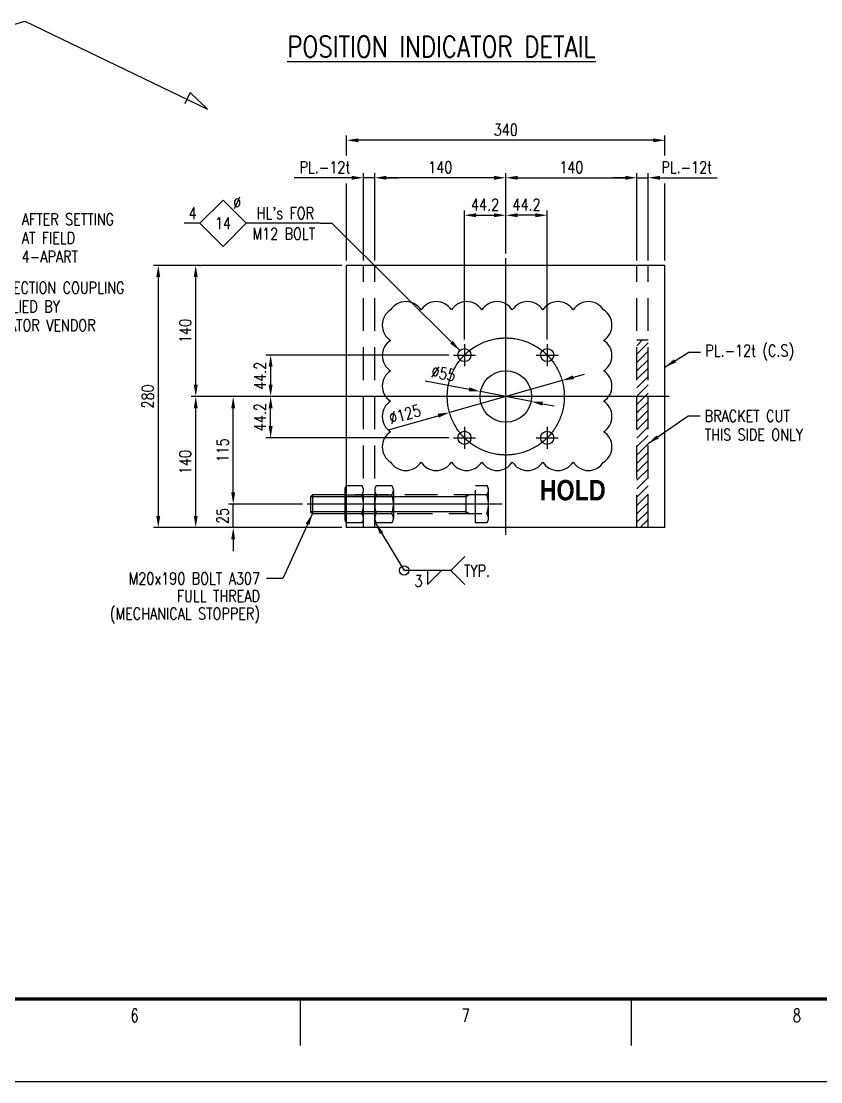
# Model space of a CAD drawing. Header units: millimetres. Extents: x 0 to 134087, y -49114 to 20834.
# Drawn here: x 87381 to 89089, y -29779 to -27515 of the extents above; entities that cross this region are included whole.
import ezdxf
from ezdxf.enums import TextEntityAlignment as Align

# ---------------------------------------------------------------- set-up
doc = ezdxf.new("R2010")
doc.units = ezdxf.units.MM
doc.header["$LTSCALE"] = 35
doc.linetypes.add('JNK-CENTER', pattern=[34, 30, -1.5, 1, -1.5])
doc.linetypes.add('JNK-HIDDEN', pattern=[3, 2, -1])
for name, color, linetype in [('CEN-R', 1, 'JNK-CENTER'), ('CON-C', 4, 'Continuous'), ('CON-G', 3, 'Continuous'), ('CON-W', 7, 'Continuous'), ('CON-Y', 2, 'Continuous'), ('Dim-W', 7, 'Continuous'), ('FORM', 7, 'Continuous'), ('HID-Y', 2, 'JNK-HIDDEN'), ('STL-OBJT', 7, 'Continuous'), ('TXT-C', 4, 'Continuous'), ('TXT-Y', 2, 'Continuous'), ('TXTN-G', 3, 'Continuous')]:
    doc.layers.add(name, color=color, linetype=linetype)
doc.styles.add('Logo', font='ARIALNB.TTF', dxfattribs={"width": 0.8})
doc.styles.add('ROMANS', font='ROMANS.shx', dxfattribs={"width": 0.8})
doc.styles.add('SIMPLEX', font='simplex.shx', dxfattribs={"width": 0.8})
doc.dimstyles.new('DIM10', dxfattribs={"dimscale": 10, "dimtxt": 2.5, "dimasz": 2.5, "dimexe": 1, "dimexo": 1, "dimgap": 1, "dimtad": 1, "dimdec": 0, "dimdsep": 46, "dimtxsty": 'SIMPLEX', "dimcen": 0, "dimclrt": 2, "dimadec": 1, "dimazin": 2, "dimtfac": 1, "dimtdec": 0, "dimtix": 1, "dimtmove": 2, "dimatfit": 0, "dimfxl": 0.18, "dimtolj": 1, "dimtzin": 0, "dimarcsym": 0})
doc.dimstyles.new('DIM10_S', dxfattribs={"dimscale": 10, "dimtxt": 2.5, "dimasz": 2.5, "dimexe": 1, "dimexo": 1, "dimgap": 1, "dimtad": 1, "dimdec": 0, "dimlfac": 0.75, "dimdsep": 46, "dimtxsty": 'SIMPLEX', "dimcen": 0, "dimclrd": 256, "dimclre": 256, "dimclrt": 2, "dimadec": 1, "dimazin": 2, "dimtfac": 1, "dimtdec": 0, "dimtix": 1, "dimtmove": 2, "dimatfit": 3, "dimfxl": 1, "dimarcsym": 1})
doc.dimstyles.new('DIM10x2', dxfattribs={"dimscale": 10, "dimtxt": 2.5, "dimasz": 2.5, "dimexe": 1, "dimexo": 1, "dimgap": 1, "dimtad": 1, "dimdec": 0, "dimlfac": 0.5, "dimdsep": 46, "dimtxsty": 'SIMPLEX', "dimcen": 0, "dimclrd": 256, "dimclre": 256, "dimclrt": 2, "dimadec": 1, "dimazin": 2, "dimtfac": 1, "dimtdec": 0, "dimtix": 1, "dimtmove": 2, "dimatfit": 3, "dimfxl": 1, "dimarcsym": 1})

# ---------------------------------------------------------------- blocks, each defined once
blk = doc.blocks.new('TITLE')
at = {"color": 7}
for p, q in [((452.68, 17.68), (452.68, 7.78)), ((523.41, 17.68), (523.41, 7.78)), ((841, 0), (0, 0))]:
    blk.add_line(p, q, dxfattribs=at)
at = {"color": 7, "const_width": 0.707}
blk.add_lwpolyline([(28.29, 17.68), (823.67, 17.68)], dxfattribs=at)
at = {"color": 7, "style": 'ROMANS', "width": 0.7}
for s, p in [('6', (417.32, 14.15)), ('7', (488.05, 14.15)), ('8', (558.78, 14.15))]:
    blk.add_text(s, height=2.83, dxfattribs=at).set_placement(p, align=Align.MIDDLE)
blk = doc.blocks.new('*D1655')
at = {"layer": 'DEFPOINTS', "color": 0, "transparency": 16777216}
for p in [(88076, -28035.9), (87673.8, -28595.9), (88076, -28595.9)]:
    blk.add_point(p, dxfattribs=at)
at = {"layer": 'STL-OBJT', "lineweight": -2, "transparency": 16777216}
for p, q in [((88066, -28035.9), (87663.8, -28035.9)), ((87673.8, -28060.9), (87673.8, -28570.9)), ((88066, -28595.9), (87663.8, -28595.9))]:
    blk.add_line(p, q, dxfattribs=at)
at = {"layer": 'STL-OBJT', "transparency": 16777216}
for points in [[(87669.6, -28060.9), (87677.9, -28060.9), (87673.8, -28035.9)], [(87669.6, -28570.9), (87677.9, -28570.9), (87673.8, -28595.9)]]:
    blk.add_solid(points, dxfattribs=at)
at = {"layer": 'STL-OBJT', "color": 2, "transparency": 16777216, "insert": (87651.3, -28315.9), "char_height": 25, "attachment_point": 5, "rotation": 90, "style": 'SIMPLEX'}
blk.add_mtext('280', dxfattribs=at)
blk = doc.blocks.new('*D1789')
at = {"layer": 'DEFPOINTS', "color": 0, "transparency": 16777216}
for p in [(88076, -27768.9), (88076, -28035.9), (88756, -28035.9)]:
    blk.add_point(p, dxfattribs=at)
at = {"layer": 'STL-OBJT', "lineweight": -2, "transparency": 16777216}
for p, q in [((88076, -27801.4), (88076, -27758.9)), ((88756, -27801.4), (88756, -27758.9)), ((88731, -27768.9), (88101, -27768.9)), ((88076, -28025.9), (88076, -27861.4)), ((88756, -28025.9), (88756, -27861.4))]:
    blk.add_line(p, q, dxfattribs=at)
at = {"layer": 'STL-OBJT', "transparency": 16777216}
for points in [[(88101, -27764.8), (88101, -27773.1), (88076, -27768.9)], [(88731, -27764.8), (88731, -27773.1), (88756, -27768.9)]]:
    blk.add_solid(points, dxfattribs=at)
at = {"layer": 'STL-OBJT', "color": 2, "transparency": 16777216, "insert": (88416, -27746.4), "char_height": 25, "attachment_point": 5, "style": 'SIMPLEX'}
blk.add_mtext('340', dxfattribs=at)
blk = doc.blocks.new('*D1656')
at = {"layer": 'DEFPOINTS', "color": 0, "transparency": 16777216}
for p in [(87753.8, -28315.9), (88051.2, -28315.9), (87824.5, -28595.9)]:
    blk.add_point(p, dxfattribs=at)
at = {"layer": 'STL-OBJT', "lineweight": -2, "transparency": 16777216}
for p, q in [((88041.2, -28315.9), (87743.8, -28315.9)), ((87753.8, -28570.9), (87753.8, -28340.9)), ((87814.5, -28595.9), (87743.8, -28595.9))]:
    blk.add_line(p, q, dxfattribs=at)
at = {"layer": 'STL-OBJT', "transparency": 16777216}
for points in [[(87749.6, -28340.9), (87757.9, -28340.9), (87753.8, -28315.9)], [(87749.6, -28570.9), (87757.9, -28570.9), (87753.8, -28595.9)]]:
    blk.add_solid(points, dxfattribs=at)
at = {"layer": 'STL-OBJT', "color": 2, "transparency": 16777216, "insert": (87731.3, -28455.9), "char_height": 25, "attachment_point": 5, "rotation": 90, "style": 'SIMPLEX'}
blk.add_mtext('140', dxfattribs=at)
blk = doc.blocks.new('*D1657')
at = {"layer": 'DEFPOINTS', "color": 0, "transparency": 16777216}
for p in [(87751.6, -28035.9), (87753.8, -28035.9), (88051.2, -28315.9)]:
    blk.add_point(p, dxfattribs=at)
at = {"layer": 'STL-OBJT', "lineweight": -2, "transparency": 16777216}
for p, q in [((87761.6, -28035.9), (87763.8, -28035.9)), ((87753.8, -28290.9), (87753.8, -28060.9)), ((88041.2, -28315.9), (87743.8, -28315.9))]:
    blk.add_line(p, q, dxfattribs=at)
at = {"layer": 'STL-OBJT', "transparency": 16777216}
for points in [[(87749.6, -28060.9), (87757.9, -28060.9), (87753.8, -28035.9)], [(87749.6, -28290.9), (87757.9, -28290.9), (87753.8, -28315.9)]]:
    blk.add_solid(points, dxfattribs=at)
at = {"layer": 'STL-OBJT', "color": 2, "transparency": 16777216, "insert": (87731.3, -28175.9), "char_height": 25, "attachment_point": 5, "rotation": 90, "style": 'SIMPLEX'}
blk.add_mtext('140', dxfattribs=at)
blk = doc.blocks.new('*D1658')
at = {"layer": 'DEFPOINTS', "color": 0, "transparency": 16777216}
for p in [(88696, -27848.9), (88416, -28020.4), (88696, -28035.9)]:
    blk.add_point(p, dxfattribs=at)
at = {"layer": 'STL-OBJT', "lineweight": -2, "transparency": 16777216}
for p, q in [((88416, -28010.4), (88416, -27838.9)), ((88441, -27848.9), (88671, -27848.9)), ((88696, -28025.9), (88696, -27838.9))]:
    blk.add_line(p, q, dxfattribs=at)
at = {"layer": 'STL-OBJT', "transparency": 16777216}
for points in [[(88441, -27844.8), (88441, -27853.1), (88416, -27848.9)], [(88671, -27844.8), (88671, -27853.1), (88696, -27848.9)]]:
    blk.add_solid(points, dxfattribs=at)
at = {"layer": 'STL-OBJT', "color": 2, "transparency": 16777216, "insert": (88556, -27826.4), "char_height": 25, "attachment_point": 5, "style": 'SIMPLEX'}
blk.add_mtext('140', dxfattribs=at)
blk = doc.blocks.new('*D1659')
at = {"layer": 'DEFPOINTS', "color": 0, "transparency": 16777216}
for p in [(88136, -27848.9), (88416, -28020.4), (88136, -28035.9)]:
    blk.add_point(p, dxfattribs=at)
at = {"layer": 'STL-OBJT', "lineweight": -2, "transparency": 16777216}
for p, q in [((88136, -28025.9), (88136, -27838.9)), ((88391, -27848.9), (88161, -27848.9)), ((88416, -28010.4), (88416, -27838.9))]:
    blk.add_line(p, q, dxfattribs=at)
at = {"layer": 'STL-OBJT', "transparency": 16777216}
for points in [[(88161, -27844.8), (88161, -27853.1), (88136, -27848.9)], [(88391, -27844.8), (88391, -27853.1), (88416, -27848.9)]]:
    blk.add_solid(points, dxfattribs=at)
at = {"layer": 'STL-OBJT', "color": 2, "transparency": 16777216, "insert": (88276, -27826.4), "char_height": 25, "attachment_point": 5, "style": 'SIMPLEX'}
blk.add_mtext('140', dxfattribs=at)
blk = doc.blocks.new('*D1790')
at = {"layer": 'DEFPOINTS', "color": 0, "transparency": 16777216}
for p in [(88112, -27848.9), (88112, -28035.9), (88136, -28035.9)]:
    blk.add_point(p, dxfattribs=at)
at = {"layer": 'STL-OBJT', "lineweight": -2, "transparency": 16777216}
for p, q in [((88087, -27848.9), (88062, -27848.9)), ((88112, -28025.9), (88112, -27838.9)), ((88136, -27848.9), (88112, -27848.9)), ((88136, -28025.9), (88136, -27838.9)), ((88161, -27848.9), (88186, -27848.9))]:
    blk.add_line(p, q, dxfattribs=at)
at = {"layer": 'STL-OBJT', "transparency": 16777216}
for points in [[(88087, -27844.8), (88087, -27853.1), (88112, -27848.9)], [(88161, -27844.8), (88161, -27853.1), (88136, -27848.9)]]:
    blk.add_solid(points, dxfattribs=at)
at = {"layer": 'STL-OBJT', "color": 2, "transparency": 16777216, "insert": (88029.6, -27826.4), "char_height": 25, "attachment_point": 5, "style": 'SIMPLEX'}
blk.add_mtext('PL.-12t', dxfattribs=at)
blk = doc.blocks.new('BOLTHOLE')
at = {"layer": 'CON-W'}
blk.add_line((25.7, 0), (9.9, 0), dxfattribs=at)
blk.add_lwpolyline([(0, 0), (4.95, 4.95), (9.9, 0), (4.95, -4.95)], close=True, dxfattribs=at)
at = {"layer": 'CON-Y', "style": 'SIMPLEX', "width": 0.8}
for s, p in [('%%C', (8.81, 3.12)), ("HL's FOR", (24.37, 0.9))]:
    blk.add_text(s, height=2.5, dxfattribs=at).set_placement(p, align=Align.RIGHT)
blk.add_attdef('4', text='', height=2.5, dxfattribs=at).set_placement((-0.69, 0.87), align=Align.RIGHT)
blk.add_attdef('22', text='', height=2.5, dxfattribs=at).set_placement((4.95, 0), align=Align.MIDDLE_CENTER)
blk = doc.blocks.new('*D1793')
at = {"layer": 'DEFPOINTS', "color": 0, "transparency": 16777216}
for p in [(88720, -27848.9), (88696, -28035.9), (88720, -28035.9)]:
    blk.add_point(p, dxfattribs=at)
at = {"layer": 'STL-OBJT', "lineweight": -2, "transparency": 16777216}
for p, q in [((88671, -27848.9), (88646, -27848.9)), ((88696, -28025.9), (88696, -27838.9)), ((88696, -27848.9), (88720, -27848.9)), ((88720, -28025.9), (88720, -27838.9)), ((88745, -27848.9), (88770, -27848.9))]:
    blk.add_line(p, q, dxfattribs=at)
at = {"layer": 'STL-OBJT', "transparency": 16777216}
for points in [[(88671, -27844.8), (88671, -27853.1), (88696, -27848.9)], [(88745, -27844.8), (88745, -27853.1), (88720, -27848.9)]]:
    blk.add_solid(points, dxfattribs=at)
at = {"layer": 'STL-OBJT', "color": 2, "transparency": 16777216, "insert": (88802.4, -27826.4), "char_height": 25, "attachment_point": 5, "style": 'SIMPLEX'}
blk.add_mtext('PL.-12t', dxfattribs=at)
blk = doc.blocks.new('*D1664')
at = {"layer": 'CON-W', "lineweight": -2, "transparency": 16777216}
for p, q in [((88243.8, -28282.2), (88337.5, -28300.5)), ((88470, -28326.5), (88362, -28305.3)), ((88494.5, -28331.3), (88519, -28336.1))]:
    blk.add_line(p, q, dxfattribs=at)
at = {"layer": 'CON-W', "transparency": 16777216}
for points in [[(88338.3, -28296.4), (88336.7, -28304.6), (88362, -28305.3)], [(88495.3, -28327.2), (88493.7, -28335.4), (88470, -28326.5)]]:
    blk.add_solid(points, dxfattribs=at)
at = {"layer": 'DEFPOINTS', "color": 0, "transparency": 16777216}
for p in [(88362, -28305.3), (88470, -28326.5)]:
    blk.add_point(p, dxfattribs=at)
at = {"layer": 'CON-W', "color": 2, "transparency": 16777216, "insert": (88282.7, -28266.9), "char_height": 25, "attachment_point": 5, "rotation": 348.9071, "style": 'SIMPLEX'}
blk.add_mtext('\\A1;∅55', dxfattribs=at)
blk = doc.blocks.new('*D1665')
at = {"layer": 'DEFPOINTS', "color": 0, "transparency": 16777216}
for p in [(87913.8, -28315.9), (88120.5, -28315.9), (88304.3, -28404.3)]:
    blk.add_point(p, dxfattribs=at)
at = {"layer": 'STL-OBJT', "lineweight": -2, "transparency": 16777216}
for p, q in [((88110.5, -28315.9), (87903.8, -28315.9)), ((87913.8, -28379.3), (87913.8, -28340.9)), ((88294.3, -28404.3), (87903.8, -28404.3))]:
    blk.add_line(p, q, dxfattribs=at)
at = {"layer": 'STL-OBJT', "transparency": 16777216}
for points in [[(87909.6, -28340.9), (87917.9, -28340.9), (87913.8, -28315.9)], [(87909.6, -28379.3), (87917.9, -28379.3), (87913.8, -28404.3)]]:
    blk.add_solid(points, dxfattribs=at)
at = {"layer": 'STL-OBJT', "color": 2, "transparency": 16777216, "insert": (87891.3, -28360.1), "char_height": 25, "attachment_point": 5, "rotation": 90, "style": 'SIMPLEX'}
blk.add_mtext('44.2', dxfattribs=at)
blk = doc.blocks.new('*D1666')
at = {"layer": 'DEFPOINTS', "color": 0, "transparency": 16777216}
for p in [(88304.3, -28227.5), (87913.8, -28315.9), (88120.5, -28315.9)]:
    blk.add_point(p, dxfattribs=at)
at = {"layer": 'STL-OBJT', "lineweight": -2, "transparency": 16777216}
for p, q in [((88294.3, -28227.5), (87903.8, -28227.5)), ((87913.8, -28252.5), (87913.8, -28290.9)), ((88110.5, -28315.9), (87903.8, -28315.9))]:
    blk.add_line(p, q, dxfattribs=at)
at = {"layer": 'STL-OBJT', "transparency": 16777216}
for points in [[(87909.6, -28252.5), (87917.9, -28252.5), (87913.8, -28227.5)], [(87909.6, -28290.9), (87917.9, -28290.9), (87913.8, -28315.9)]]:
    blk.add_solid(points, dxfattribs=at)
at = {"layer": 'STL-OBJT', "color": 2, "transparency": 16777216, "insert": (87891.3, -28271.7), "char_height": 25, "attachment_point": 5, "rotation": 90, "style": 'SIMPLEX'}
blk.add_mtext('44.2', dxfattribs=at)
blk = doc.blocks.new('*D1667')
at = {"layer": 'DEFPOINTS', "color": 0, "transparency": 16777216}
for p in [(88416, -27928.9), (88416, -28020.4), (88327.6, -28204.2)]:
    blk.add_point(p, dxfattribs=at)
at = {"layer": 'STL-OBJT', "lineweight": -2, "transparency": 16777216}
for p, q in [((88327.6, -28194.2), (88327.6, -27918.9)), ((88416, -28010.4), (88416, -27918.9)), ((88352.6, -27928.9), (88391, -27928.9))]:
    blk.add_line(p, q, dxfattribs=at)
at = {"layer": 'STL-OBJT', "transparency": 16777216}
for points in [[(88352.6, -27924.8), (88352.6, -27933.1), (88327.6, -27928.9)], [(88391, -27924.8), (88391, -27933.1), (88416, -27928.9)]]:
    blk.add_solid(points, dxfattribs=at)
at = {"layer": 'STL-OBJT', "color": 2, "transparency": 16777216, "insert": (88371.8, -27906.4), "char_height": 25, "attachment_point": 5, "style": 'SIMPLEX'}
blk.add_mtext('44.2', dxfattribs=at)
blk = doc.blocks.new('*D1668')
at = {"layer": 'DEFPOINTS', "color": 0, "transparency": 16777216}
for p in [(88416, -27928.9), (88416, -28020.4), (88504.4, -28204.2)]:
    blk.add_point(p, dxfattribs=at)
at = {"layer": 'STL-OBJT', "lineweight": -2, "transparency": 16777216}
for p, q in [((88416, -28010.4), (88416, -27918.9)), ((88504.4, -28194.2), (88504.4, -27918.9)), ((88479.4, -27928.9), (88441, -27928.9))]:
    blk.add_line(p, q, dxfattribs=at)
at = {"layer": 'STL-OBJT', "transparency": 16777216}
for points in [[(88441, -27924.8), (88441, -27933.1), (88416, -27928.9)], [(88479.4, -27924.8), (88479.4, -27933.1), (88504.4, -27928.9)]]:
    blk.add_solid(points, dxfattribs=at)
at = {"layer": 'STL-OBJT', "color": 2, "transparency": 16777216, "insert": (88460.2, -27906.4), "char_height": 25, "attachment_point": 5, "style": 'SIMPLEX'}
blk.add_mtext('44.2', dxfattribs=at)
blk = doc.blocks.new('*D1669')
at = {"layer": 'CON-W', "lineweight": -2, "transparency": 16777216}
for p, q in [((88536.2, -28281.7), (88295.8, -28350.1)), ((88560.3, -28274.9), (88584.3, -28268.1)), ((88165.2, -28387.2), (88271.7, -28356.9))]:
    blk.add_line(p, q, dxfattribs=at)
at = {"layer": 'CON-W', "transparency": 16777216}
for points in [[(88559.1, -28270.9), (88561.4, -28278.9), (88536.2, -28281.7)], [(88270.6, -28352.9), (88272.9, -28360.9), (88295.8, -28350.1)]]:
    blk.add_solid(points, dxfattribs=at)
at = {"layer": 'DEFPOINTS', "color": 0, "transparency": 16777216}
for p in [(88536.2, -28281.7), (88295.8, -28350.1)]:
    blk.add_point(p, dxfattribs=at)
at = {"layer": 'CON-W', "color": 2, "transparency": 16777216, "insert": (88200.3, -28353.8), "char_height": 25, "attachment_point": 5, "rotation": 15.8673, "style": 'SIMPLEX'}
blk.add_mtext('\\A1;∅125', dxfattribs=at)
blk = doc.blocks.new('*D1769')
at = {"layer": 'DEFPOINTS', "color": 0, "transparency": 16777216}
for p in [(87833.8, -28315.9), (87913.8, -28315.9), (87991.6, -28545.9)]:
    blk.add_point(p, dxfattribs=at)
at = {"layer": 'STL-OBJT', "lineweight": -2, "transparency": 16777216}
for p, q in [((87903.8, -28315.9), (87823.8, -28315.9)), ((87833.8, -28520.9), (87833.8, -28340.9)), ((87981.6, -28545.9), (87823.8, -28545.9))]:
    blk.add_line(p, q, dxfattribs=at)
at = {"layer": 'STL-OBJT', "transparency": 16777216}
for points in [[(87829.6, -28340.9), (87837.9, -28340.9), (87833.8, -28315.9)], [(87829.6, -28520.9), (87837.9, -28520.9), (87833.8, -28545.9)]]:
    blk.add_solid(points, dxfattribs=at)
at = {"layer": 'STL-OBJT', "color": 2, "transparency": 16777216, "insert": (87811.3, -28430.9), "char_height": 25, "attachment_point": 5, "rotation": 90, "style": 'SIMPLEX'}
blk.add_mtext('115', dxfattribs=at)
blk = doc.blocks.new('*D1770')
at = {"layer": 'DEFPOINTS', "color": 0, "transparency": 16777216}
for p in [(87833.8, -28545.9), (87981.6, -28545.9), (88066, -28595.9)]:
    blk.add_point(p, dxfattribs=at)
at = {"layer": 'STL-OBJT', "lineweight": -2, "transparency": 16777216}
for p, q in [((87833.8, -28520.9), (87833.8, -28495.9)), ((87971.6, -28545.9), (87823.8, -28545.9)), ((87833.8, -28595.9), (87833.8, -28545.9)), ((88056, -28595.9), (87823.8, -28595.9)), ((87833.8, -28620.9), (87833.8, -28645.9))]:
    blk.add_line(p, q, dxfattribs=at)
at = {"layer": 'STL-OBJT', "transparency": 16777216}
for points in [[(87829.6, -28520.9), (87837.9, -28520.9), (87833.8, -28545.9)], [(87829.6, -28620.9), (87837.9, -28620.9), (87833.8, -28595.9)]]:
    blk.add_solid(points, dxfattribs=at)
at = {"layer": 'STL-OBJT', "color": 2, "transparency": 16777216, "insert": (87811.3, -28570.9), "char_height": 25, "attachment_point": 5, "rotation": 90, "style": 'SIMPLEX'}
blk.add_mtext('25', dxfattribs=at)

msp = doc.modelspace()

# ---------------------------------------------------------------- hatches: boundary and pattern name
at = {"layer": 'STL-OBJT'}
h = msp.add_hatch(dxfattribs=at)
h.set_pattern_fill('ANSI31', color=256, scale=4)
h.set_pattern_definition([(45, (71165.954, -35571.842), (-8.980256, 8.980256), [])])
h.paths.add_polyline_path([(88695.9992, -28595.915), (88719.9992, -28595.915), (88719.9992, -28315.915), (88695.9992, -28315.915)])
h.paths.add_polyline_path([(88719.9992, -28195.915), (88695.9992, -28195.915), (88695.9992, -28315.915), (88719.9992, -28315.915)])

# ---------------------------------------------------------------- linework, layer by layer
msp.add_lwpolyline([(88248.645, -28687.3913), (88248.645, -28717.3913), (88278.645, -28687.3913)])
at = {"layer": 'CEN-R'}
for p, q in [((88415.9992, -28611.4516), (88415.9992, -28020.3783)), ((88327.6109, -28204.1933), (88327.6109, -28250.8599)), ((88504.3876, -28204.1933), (88504.3876, -28250.8599)), ((88304.2776, -28227.5266), (88350.9442, -28227.5266)), ((88481.0543, -28227.5266), (88527.7209, -28227.5266)), ((88764.6768, -28315.915), (88051.1894, -28315.915)), ((88327.6109, -28380.97), (88327.6109, -28427.6366)), ((88504.3876, -28380.97), (88504.3876, -28427.6366)), ((88304.2776, -28404.3033), (88350.9442, -28404.3033)), ((88481.0543, -28404.3033), (88527.7209, -28404.3033)), ((88408.3011, -28545.915), (87991.631, -28545.915))]:
    msp.add_line(p, q, dxfattribs=at)
msp.add_circle((88415.9992, -28315.915), 125, dxfattribs=at)
at = {"layer": 'CON-C'}
for p, q in [((87284.6436, -27546.4929), (87388.4579, -27514.642)), ((87388.4579, -27514.642), (87778.7084, -27702.6092)), ((87741.8781, -27666.9254), (87730.1616, -27691.2508)), ((87778.7084, -27702.6092), (87741.8781, -27666.9254))]:
    msp.add_line(p, q, dxfattribs=at)
at = {"layer": 'CON-G'}
msp.add_line((88003.0261, -28525.915), (88003.0261, -28565.915), dxfattribs=at)
at = {"layer": 'CON-G', "color": 7}
for points in [[(88337.9543, -28525.915), (88331.0261, -28529.915), (87999.0261, -28529.915)], [(88337.9543, -28565.915), (88331.0261, -28561.915), (87999.0261, -28561.915)]]:
    msp.add_lwpolyline(points, dxfattribs=at)
at = {"layer": 'CON-G'}
msp.add_lwpolyline([(88075.9992, -28525.915), (88003.0261, -28525.915), (87999.0261, -28529.915), (87999.0261, -28561.915), (88003.0261, -28565.915), (88075.9992, -28565.915)], dxfattribs=at)
at = {"layer": 'CON-W'}
for p, q in [((87762.7216, -27946.0118), (87729.3883, -27946.0118)), ((88298.645, -28687.3913), (88198.645, -28687.3913))]:
    msp.add_line(p, q, dxfattribs=at)
msp.add_lwpolyline([(88328.645, -28717.3913), (88298.645, -28687.3913), (88328.645, -28657.3913)], dxfattribs=at)
at = {"layer": 'FORM', "color": 1}
msp.add_lwpolyline([(88234.9341, -28131.1096, 0.548618787), (88169.9341, -28131.1096, 0.548618787), (88169.9341, -28196.1096, 0.548618787), (88169.9341, -28261.1096, 0.548618787), (88169.9341, -28326.1096, 0.548618787), (88169.9341, -28391.1096, 0.548618787), (88169.9341, -28456.1096, 0.548618787), (88234.9341, -28456.1096, 0.548618787), (88299.9341, -28456.1096, 0.548618787), (88364.9341, -28456.1096, 0.548618787), (88429.9341, -28456.1096, 0.548618787), (88494.9341, -28456.1096, 0.548618787), (88559.9341, -28456.1096, 0.548618787), (88624.9341, -28456.1096, 0.548618787), (88624.9341, -28391.1096, 0.548618787), (88624.9341, -28326.1096, 0.548618787), (88624.9341, -28261.1096, 0.548618787), (88624.9341, -28196.1096, 0.548618787), (88624.9341, -28131.1096, 0.548618787), (88559.9341, -28131.1096, 0.548618787), (88494.9341, -28131.1096, 0.548618787), (88429.9341, -28131.1096, 0.548618787), (88364.9341, -28131.1096, 0.548618787), (88299.9341, -28131.1096, 0.548618787)], format="xyb", close=True, dxfattribs=at)
at = {"layer": 'HID-Y'}
for p, q in [((88111.9992, -28595.915), (88111.9992, -28035.915)), ((88135.9992, -28595.915), (88135.9992, -28035.915)), ((88695.9992, -28595.915), (88695.9992, -28035.915)), ((88719.9992, -28595.915), (88719.9992, -28035.915)), ((88719.9992, -28195.915), (88695.9992, -28195.915)), ((88071.9992, -28516.1461), (88071.9992, -28575.6838)), ((88075.7241, -28525.915), (88108.2744, -28525.915)), ((88135.9992, -28516.1463), (88135.9992, -28575.6839)), ((88135.9992, -28516.1463), (88135.9992, -28575.6839)), ((88139.7241, -28525.9151), (88172.2744, -28525.9151)), ((88175.9992, -28516.1463), (88175.9992, -28575.6839)), ((88331.0261, -28565.915), (88331.0261, -28525.915)), ((88379.0261, -28575.6838), (88379.0261, -28516.1461)), ((88075.9992, -28565.915), (88108.2744, -28565.915)), ((88139.7241, -28565.9151), (88172.2744, -28565.9151)), ((88183.9991, -28565.915), (88247.9991, -28565.915))]:
    msp.add_line(p, q, dxfattribs=at)
for points in [[(88075.7241, -28585.915, -0.372658913), (88075.7241, -28565.915, -0.186242005), (88075.7241, -28525.915, -0.372658913), (88075.7241, -28505.915), (88108.2744, -28505.915, -0.372658913), (88108.2744, -28525.915, -0.186242005), (88108.2744, -28565.915, -0.372658913), (88108.2744, -28585.915)], [(88139.7241, -28585.9151, -0.372658913), (88139.7241, -28565.9151, -0.186242005), (88139.7241, -28525.9151, -0.372658913), (88139.7241, -28505.9151), (88172.2744, -28505.9151, -0.372658913), (88172.2744, -28525.9151, -0.186242005), (88172.2744, -28565.9151, -0.372658913), (88172.2744, -28585.9151)], [(88375.3013, -28505.915, -0.372658913), (88375.3013, -28525.915, -0.186242005), (88375.3013, -28565.915, -0.372658913), (88375.3013, -28585.915), (88351.0261, -28585.915), (88351.0261, -28505.915)]]:
    msp.add_lwpolyline(points, format="xyb", close=True, dxfattribs=at)
for points in [[(88375.3013, -28525.915), (88080.4543, -28525.915)], [(88084.6152, -28565.915), (88375.3013, -28565.915)]]:
    msp.add_lwpolyline(points, dxfattribs=at)
at = {"layer": 'STL-OBJT'}
for p, q in [((88061.9992, -27848.9233), (87964.3116, -27848.9233)), ((88769.9992, -27848.9233), (88867.6868, -27848.9233)), ((88019.69, -27946.0118), (88044.69, -27946.0118)), ((88807.2028, -28221.5742), (88832.2028, -28221.5742)), ((88805.7795, -28357.4531), (88830.7795, -28357.4531))]:
    msp.add_line(p, q, dxfattribs=at)
msp.add_circle((88198.645, -28687.3913), 10, dxfattribs=at)
at = {"layer": 'TXTN-G'}
for p, q in [((88755.9992, -28035.915), (88075.9992, -28035.915)), ((88075.9992, -28595.915), (88075.9992, -28035.915)), ((88755.9992, -28595.915), (88755.9992, -28035.915)), ((88755.9992, -28595.915), (88075.9992, -28595.915))]:
    msp.add_line(p, q, dxfattribs=at)
for centre, radius in [((88327.6109, -28227.5266), 14), ((88504.3876, -28227.5266), 14), ((88415.9992, -28315.915), 55), ((88327.6109, -28404.3033), 14), ((88504.3876, -28404.3033), 14)]:
    msp.add_circle(centre, radius, dxfattribs=at)

# ---------------------------------------------------------------- block references
at = {"linetype": 'ByBlock', "xscale": 9.999999998999984, "yscale": 9.999999998999984, "zscale": 9.999999998999984}
msp.add_blockref('TITLE', (83449.9813, -29779.1804), dxfattribs=at)
at = {"xscale": 10, "yscale": 10, "zscale": 10}
msp.add_blockref('BOLTHOLE', (87762.7216, -27946.0118), dxfattribs=at).add_auto_attribs({'4': '4', '22': '14'})

# ---------------------------------------------------------------- texts
at = {"layer": 'CON-W', "color": 2, "style": 'SIMPLEX', "width": 0.8}
msp.add_text('3', height=25, dxfattribs=at).set_placement((88221.145, -28722.3913))
at = {"layer": 'FORM', "color": 1, "style": 'Logo'}
msp.add_text('HOLD', height=43.49858, dxfattribs=at).set_placement((88488.2798, -28537.6779))
at = {"layer": 'STL-OBJT', "color": 2, "style": 'SIMPLEX', "width": 0.8}
for s, p in [('M12 BOLT', (87875.0148, -27981.0118)), ('CONNECTION COUPLING', (87288.6303, -28096.2601)), ('SUPPLIED BY ', (87288.6303, -28136.2601)), ('ACTUATOR VENDOR', (87288.6303, -28176.2601)), ('PL.-12t (C.S)', (88842.2028, -28230.5028)), ('BRACKET CUT ', (88840.7795, -28369.9531)), ('THIS SIDE ONLY', (88840.7795, -28409.9531))]:
    msp.add_text(s, height=25, dxfattribs=at).set_placement(p)
at = {"layer": 'TXT-C', "style": 'SIMPLEX', "width": 0.8}
msp.add_text('%%UPOSITION INDICATOR DETAIL', height=45, dxfattribs=at).set_placement((88278.5515, -27591.3503), align=Align.CENTER)
at = {"layer": 'TXT-Y', "style": 'SIMPLEX', "width": 0.8}
for s, p in [('AFTER SETTING', (87382.1849, -27937.3607)), ('AT FIELD', (87382.1849, -27977.3607)), ('4-APART', (87382.1849, -28017.3607)), ('TYP.', (88326.6095, -28688.1834))]:
    msp.add_text(s, height=25, dxfattribs=at).set_placement(p, align=Align.MIDDLE_LEFT)
for s, p in [('M20x190 BOLT A307', (87890.8735, -28704.5508)), ('FULL THREAD', (87890.8735, -28742.0508)), ('(MECHANICAL STOPPER)', (87890.8735, -28779.5508))]:
    msp.add_text(s, height=25, dxfattribs=at).set_placement(p, align=Align.MIDDLE_RIGHT)

# ---------------------------------------------------------------- dimensions: what is measured, and where the dimension line sits
at = {"layer": 'CON-W'}
for p1, p2, override, picture, middle in [((88469.9717, -28326.4969), (88362.0268, -28305.333), {"dimtmove": 0, "dimtolj": 1, "dimtzin": 0}, '*D1664', (88282.7103, -28266.8535)), ((88536.2364, -28281.7386), (88295.7621, -28350.0913), {"dimtol": 0, "dimlim": 0, "dimtp": 0, "dimtm": 0, "dimtfac": 1, "dimtdec": 0, "dimtmove": 0, "dimtolj": 1, "dimtzin": 0}, '*D1669', (88200.2913, -28353.8367))]:
    dim = msp.add_diameter_dim_2p(p1=p1, p2=p2, dimstyle='DIM10x2', override=override, dxfattribs=at)
    dim.commit()
    dim.dimension.update_dxf_attribs({"geometry": picture, "text_midpoint": middle})
at = {"layer": 'STL-OBJT'}
for base, p1, p2, picture, middle in [((88075.9992, -27768.9233), (88755.9992, -28035.915), (88075.9992, -28035.915), '*D1789', (88415.9992, -27746.4233)), ((88695.9992, -27848.9233), (88415.9992, -28020.3783), (88695.9992, -28035.915), '*D1658', (88555.9992, -27826.4233))]:
    dim = msp.add_linear_dim(base=base, p1=p1, p2=p2, dimstyle='DIM10x2', dxfattribs=at)
    dim.commit()
    dim.dimension.update_dxf_attribs({"geometry": picture, "text_midpoint": middle})
dim = msp.add_linear_dim(base=(88111.9992, -27848.9233), p1=(88135.9992, -28035.915), p2=(88111.9992, -28035.915), text='PL.-<>t', dimstyle='DIM10x2', dxfattribs=at)
dim.commit()
dim.dimension.update_dxf_attribs({"geometry": '*D1790', "text_midpoint": (88029.5672, -27826.4233), "dimtype": 160})
for base, p1, p2, angle, picture, middle in [((88135.9992, -27848.9233), (88415.9992, -28020.3783), (88135.9992, -28035.915), 180, '*D1659', (88275.9992, -27826.4233)), ((87673.7702, -28595.915), (88075.9992, -28035.915), (88075.9992, -28595.915), 90, '*D1655', (87651.2702, -28315.915)), ((87753.7702, -28035.915), (88051.1894, -28315.915), (87751.6429, -28035.915), 90, '*D1657', (87731.2702, -28175.915)), ((87753.7702, -28315.915), (87824.453, -28595.915), (88051.1894, -28315.915), 90, '*D1656', (87731.2702, -28455.915)), ((87833.7702, -28315.915), (87991.631, -28545.915), (87913.7702, -28315.915), 90, '*D1769', (87811.2702, -28430.915)), ((87833.7702, -28545.915), (88065.9992, -28595.915), (87981.631, -28545.915), 90, '*D1770', (87811.2702, -28570.915))]:
    dim = msp.add_linear_dim(base=base, p1=p1, p2=p2, angle=angle, dimstyle='DIM10x2', dxfattribs=at)
    dim.commit()
    dim.dimension.update_dxf_attribs({"geometry": picture, "text_midpoint": middle})
dim = msp.add_linear_dim(base=(88719.9992, -27848.9233), p1=(88695.9992, -28035.915), p2=(88719.9992, -28035.915), angle=180, text='PL.-<>t', dimstyle='DIM10x2', dxfattribs=at)
dim.commit()
dim.dimension.update_dxf_attribs({"geometry": '*D1793', "text_midpoint": (88802.4313, -27826.4233), "dimtype": 160})
dim = msp.add_linear_dim(base=(88415.9992, -27928.9233), p1=(88327.6109, -28204.1933), p2=(88415.9992, -28020.3783), dimstyle='DIM10x2', override={"dimdec": 1}, dxfattribs=at)
dim.commit()
dim.dimension.update_dxf_attribs({"geometry": '*D1667', "text_midpoint": (88371.8051, -27906.4233)})
for base, p1, p2, angle, picture, middle in [((88415.9992, -27928.9233), (88504.3876, -28204.1933), (88415.9992, -28020.3783), 180, '*D1668', (88460.1934, -27906.4233)), ((87913.7702, -28315.915), (88304.2776, -28227.5266), (88120.4626, -28315.915), 270, '*D1666', (87891.2702, -28271.7208)), ((87913.7702, -28315.915), (88304.2776, -28404.3033), (88120.4626, -28315.915), 90, '*D1665', (87891.2702, -28360.1091))]:
    dim = msp.add_linear_dim(base=base, p1=p1, p2=p2, angle=angle, dimstyle='DIM10x2', override={"dimdec": 1}, dxfattribs=at)
    dim.commit()
    dim.dimension.update_dxf_attribs({"geometry": picture, "text_midpoint": middle})

# ---------------------------------------------------------------- leaders
at = {"layer": 'CON-W'}
msp.add_leader([(88317.6868, -28217.6518), (88044.69, -27946.0118)], dimstyle='DIM10x2', override={"dimgap": 1, "dimtad": 0}, dxfattribs=at)
at = {"layer": 'Dim-W'}
msp.add_leader([(88003.0261, -28565.915), (87939.8735, -28704.5508), (87904.8735, -28704.5508)], dimstyle='DIM10', dxfattribs=at)
at = {"layer": 'STL-OBJT'}
for points, dimstyle in [([(88755.9992, -28253.0196), (88807.2028, -28221.5742)], 'DIM10x2'), ([(88719.9992, -28416.4948), (88805.7795, -28357.4531)], 'DIM10x2'), ([(88137.826, -28586.3074), (88198.645, -28687.3913)], 'DIM10_S')]:
    msp.add_leader(points, dimstyle=dimstyle, dxfattribs=at)

doc.saveas('drawing.dxf')
